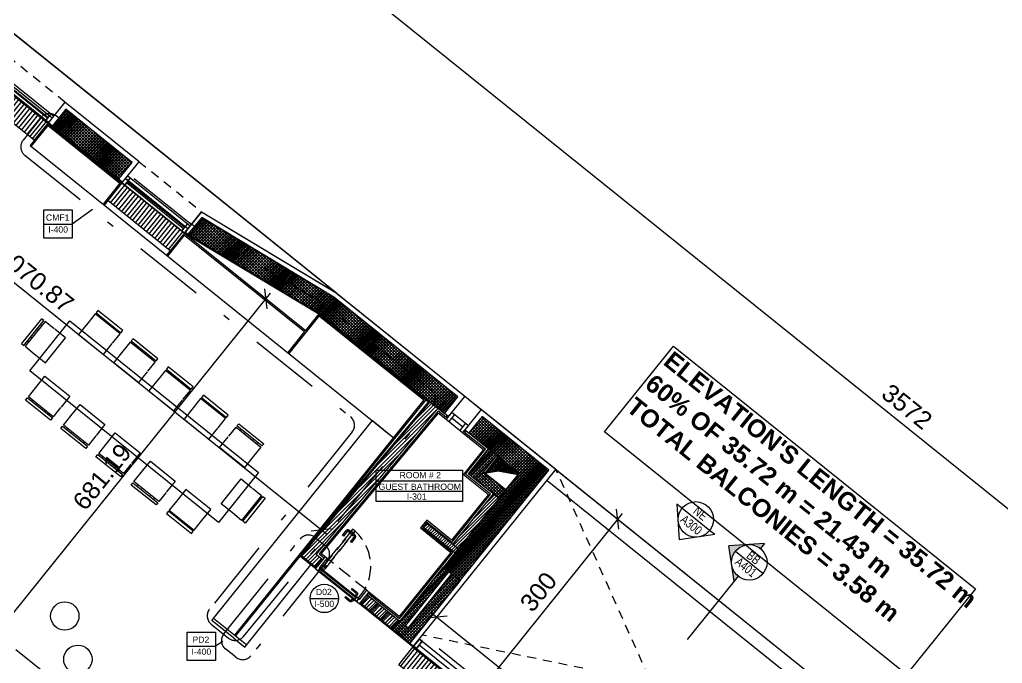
# Model space of a CAD drawing. Extents: x -1.7 to 46.3, y -159.8 to -77.2.
# Drawn here: x 18.64 to 32.49, y -91.91 to -82.82 of the extents above; entities that cross this region are included whole.
import ezdxf
from ezdxf.enums import TextEntityAlignment as Align

# ---------------------------------------------------------------- set-up
doc = ezdxf.new("R2010")
doc.units = 0
doc.header["$MEASUREMENT"] = 0
doc.header["$PDMODE"] = 35
doc.header["$PDSIZE"] = 0.3
for name, pattern in [('9-48-Xref plan$0$DASHED', [0.75, 0.5, -0.25]), ('9-48-Xref plan$0$HIDDEN', [0.3, 0.2, -0.1]), ('9-48-Xref plan$0$HIDDEN2', [0.1875, 0.125, -0.0625]), ('DASHDOT2', [0.5, 0.25, -0.125, 0, -0.125])]:
    doc.linetypes.add(name, pattern=pattern)
doc.layers.get('0').update_dxf_attribs({"linetype": 'CONTINUOUS'})
doc.layers.get('DEFPOINTS').update_dxf_attribs({"linetype": 'CONTINUOUS'})
for name, color, linetype in [('60%', 7, 'CONTINUOUS'), ('9-48-Xref plan$0$0-DASHED', 8, '9-48-Xref plan$0$DASHED'), ('9-48-Xref plan$0$A-HATCH-CONC', 8, 'CONTINUOUS'), ('9-48-Xref plan$0$A-PROJ1H', 8, '9-48-Xref plan$0$HIDDEN2'), ('9-48-Xref plan$0$A-PROJECTION', 8, 'CONTINUOUS'), ('9-48-Xref plan$0$a-shaft', 251, 'CONTINUOUS'), ('9-48-Xref plan$0$A-WALL', 6, 'CONTINUOUS'), ('9-48-Xref plan$0$AR10-METAL', 243, 'CONTINUOUS'), ('9-48-Xref plan$0$AR13-PLST', 31, 'CONTINUOUS'), ('9-48-Xref plan$0$AR19-DOORS', 34, 'CONTINUOUS'), ('9-48-Xref plan$0$AR21-WIN', 142, 'CONTINUOUS'), ('9-48-Xref plan$0$AR22-LOUV', 152, 'CONTINUOUS'), ('9-48-Xref plan$0$CON01-STRUCT', 6, 'CONTINUOUS'), ('9-48-Xref plan$0$CON02-NON-STRUCT', 5, 'CONTINUOUS'), ('9-48-Xref plan$0$HT01-STRUCT', 252, 'CONTINUOUS'), ('9-48-Xref plan$0$HT03-NON-STRUCT', 52, 'CONTINUOUS'), ('9-48-Xref plan$0$INT04-HINGE', 242, 'CONTINUOUS'), ('9-48-Xref plan$0$TIL01-TL', 52, 'CONTINUOUS'), ('9-48-Xref plan$0$TIL03-CLD', 53, 'CONTINUOUS'), ('A-ALU', 9, 'CONTINUOUS'), ('A-ANNO-ELTAG', 7, 'CONTINUOUS'), ('A-ANNO-SECT-TAG', 7, 'CONTINUOUS'), ('a-dim', 3, 'CONTINUOUS'), ('A-HATCH-CONC', 8, 'CONTINUOUS'), ('A-HATCH-WALL', 8, 'CONTINUOUS'), ('A-PLASTER', 8, 'CONTINUOUS'), ('A-PROJECTION', 9, 'CONTINUOUS'), ('a-revetement', 1, 'CONTINUOUS'), ('a-shaft', 251, 'CONTINUOUS'), ('A-WALL', 4, 'CONTINUOUS'), ('AR25-FURN', 142, 'CONTINUOUS'), ('Parcelle$0$N-PLOT', 5, 'CONTINUOUS'), ('S-2ND-3RD-4-5-6TH$0$A-SHAFT 2-3-4-5-6', 8, 'CONTINUOUS'), ('S-2ND-3RD-4-5-6TH$0$A-STR 2-3-4-5-6', 2, 'CONTINUOUS'), ('SMB01-GEN-SMB', 13, 'CONTINUOUS'), ('SMB05-DOOR-NO', 32, 'CONTINUOUS'), ('SMB09-ROOM-NO', 52, 'CONTINUOUS'), ('SMB16-FURN', 142, 'CONTINUOUS'), ('SMB22-DET-SMB', 52, 'CONTINUOUS')]:
    doc.layers.add(name, color=color, linetype=linetype)
doc.styles.add('A100-STEXT', font='ARIAL.TTF', dxfattribs={"height": 0.25})
doc.styles.add('BLOCK', font='ARIAL.TTF', dxfattribs={"width": 0.8, "height": 0.25})
doc.styles.add('raa', font='ARIAL.TTF')
doc.styles.add('STYLE1', font='ARIAL.TTF')
doc.dimstyles.new('A100-DIM', dxfattribs={"dimtxt": 0.25, "dimasz": 0.2, "dimexe": 0.1, "dimexo": 0.3, "dimgap": 0.1, "dimtad": 1, "dimlfac": 100, "dimrnd": 0.5, "dimdsep": 46, "dimtxsty": 'A100-STEXT', "dimblk1": 'OBLIQUE', "dimblk2": 'OBLIQUE', "dimsah": 1, "dimcen": -0.05, "dimdle": 0.1, "dimclrd": 15, "dimclre": 15, "dimclrt": 256, "dimadec": 0, "dimazin": 0, "dimtfac": 0.28, "dimtix": 1, "dimtmove": 2, "dimatfit": 3, "dimldrblk": 'OBLIQUE', "dimfxl": 0, "dimtolj": 1, "dimarcsym": 0})
doc.dimstyles.new('dim-law', dxfattribs={"dimtxt": 0.25, "dimasz": 0.2, "dimexe": 0.1, "dimexo": 0.3, "dimgap": 0.1, "dimtad": 1, "dimlfac": 100, "dimdsep": 46, "dimtxsty": 'A100-STEXT', "dimblk1": 'OBLIQUE', "dimblk2": 'OBLIQUE', "dimsah": 1, "dimcen": -0.05, "dimdle": 0.1, "dimclrd": 15, "dimclre": 15, "dimclrt": 256, "dimadec": 0, "dimazin": 0, "dimtfac": 0.28, "dimtix": 1, "dimtmove": 2, "dimatfit": 3, "dimldrblk": 'OBLIQUE', "dimfxl": 0, "dimtolj": 1, "dimarcsym": 0})
pattern_1 = [(45, (8e-11, -138.735676), (-0.022097087, 0.022097087), [])]
pattern_2 = [(45, (-4e-09, -138.73489), (-0.06629126, 0.06629126), []), (45, (0.04419, -138.73489), (-0.06629126, 0.06629126), [])]
pattern_3 = [(45, (8.927112, -200.333704), (-0.0212132034, 0.0212132034), []), (135, (8.927112, -200.333704), (-0.0212132034, -0.0212132034), [])]
pattern_4 = [(45, (8.92711, -200.333704), (-0.026516504, 0.026516504), [])]

# ---------------------------------------------------------------- blocks, each defined once
blk = doc.blocks.new('_OBLIQUE')
at = {"color": 0, "linetype": 'ByBlock'}
blk.add_line((-0.5, -0.5), (0.5, 0.5), dxfattribs=at)
blk = doc.blocks.new('*D190')
at = {"layer": '60%', "color": 15, "lineweight": -2}
for p, q in [((14.103, -80.98), (17.15, -77.191)), ((17.01, -77.206), (45.002, -99.718)), ((41.94, -103.366), (44.987, -99.577))]:
    blk.add_line(p, q, dxfattribs=at)
at = {"layer": 'DEFPOINTS', "color": 0}
for p in [(13.915, -81.214), (44.924, -99.655), (41.752, -103.6)]:
    blk.add_point(p, dxfattribs=at)
at = {"layer": '60%', "color": 15, "lineweight": -2, "xscale": 0.2, "yscale": 0.2, "zscale": 0.2}
for p, rotation in [((17.088, -77.268), 141.1937093848894), ((44.924, -99.655), 321.1937093848894)]:
    blk.add_blockref('_OBLIQUE', p, dxfattribs=dict(at, rotation=rotation))
at = {"layer": '60%', "insert": (31.149, -88.284), "char_height": 0.25, "attachment_point": 5, "rotation": 321.1937, "style": 'A100-STEXT'}
blk.add_mtext('\\A1;3572', dxfattribs=at)
blk = doc.blocks.new('*D201')
at = {"layer": 'a-dim', "color": 15, "lineweight": -2}
for p, q in [((26.435, -89.357), (27.15, -89.933)), ((27.135, -89.792), (25.13, -92.286)), ((24.555, -91.695), (25.27, -92.271))]:
    blk.add_line(p, q, dxfattribs=at)
at = {"layer": 'DEFPOINTS', "color": 0}
for p in [(26.201, -89.169), (24.321, -91.507), (25.192, -92.208)]:
    blk.add_point(p, dxfattribs=at)
at = {"layer": 'a-dim', "color": 15, "lineweight": -2, "xscale": 0.2, "yscale": 0.2, "zscale": 0.2}
for p, rotation in [((27.072, -89.87), 51.19370936973716), ((25.192, -92.208), 231.1937093697371)]:
    blk.add_blockref('_OBLIQUE', p, dxfattribs=dict(at, rotation=rotation))
at = {"layer": 'a-dim', "insert": (25.955, -90.896), "char_height": 0.25, "attachment_point": 5, "rotation": 51.1937, "style": 'A100-STEXT'}
blk.add_mtext('\\A1;300', dxfattribs=at)
blk = doc.blocks.new('*D205')
at = {"layer": 'a-dim', "color": 15, "lineweight": -2}
for p, q in [((24.447, -91.191), (29.169, -94.988)), ((24.509, -91.273), (24.587, -91.175)), ((29.075, -94.946), (29.154, -94.848))]:
    blk.add_line(p, q, dxfattribs=at)
at = {"layer": 'DEFPOINTS', "color": 0}
for p in [(24.321, -91.507), (29.091, -94.926), (28.887, -95.179)]:
    blk.add_point(p, dxfattribs=at)
at = {"layer": 'a-dim', "color": 15, "lineweight": -2, "xscale": 0.2, "yscale": 0.2, "zscale": 0.2}
for p, rotation in [((24.525, -91.253), 141.1937093685082), ((29.091, -94.926), 321.1937093685082)]:
    blk.add_blockref('_OBLIQUE', p, dxfattribs=dict(at, rotation=rotation))
at = {"layer": 'a-dim', "insert": (26.951, -92.912), "char_height": 0.25, "attachment_point": 5, "rotation": 321.1937, "style": 'A100-STEXT'}
blk.add_mtext('\\A1;586', dxfattribs=at)
blk = doc.blocks.new('A$C27EE2B71')
at = {"layer": 'A-ALU'}
for p, q in [((19.081, 54.58), (19, 54.479)), ((19.12, 54.548), (19.039, 54.447))]:
    blk.add_line(p, q, dxfattribs=at)
for points in [[(19.12, 54.548), (15.812, 57.209), (15.596, 56.94)], [(19.039, 54.447), (15.832, 57.026), (15.697, 56.858)], [(19.04, 54.529), (18.456, 54.999)]]:
    blk.add_lwpolyline(points, dxfattribs=at)
blk = doc.blocks.new('SCT_TAG_L')
h = blk.add_hatch(color=256)
h.paths.add_polyline_path([(-0.371, 0.343), (0, 0.685), (0, 0.593, 0.755389), (-0.131, 0.13), (-0.131, 0.121)])
h.paths.add_polyline_path([(-0.131, 0.121), (-0.131, 0.13, 0.139348), (0, 0.093), (0, 0)])
for p, q in [((0, 0.685), (-0.371, 0.343)), ((0, 0.685), (0, 0.593)), ((0, 0), (-0.371, 0.343)), ((0, 0.093), (0, 0)), ((0, 0), (0, -1.051))]:
    blk.add_line(p, q)
at = {"ltscale": 4}
blk.add_line((-0.25, 0.343), (0.25, 0.343), dxfattribs=at)
blk.add_circle((0, 0.343), 0.25)
at = {"color": 7, "style": 'BLOCK', "width": 0.8}
for tag, p in [('SCT.NO.', (0.006, 0.431)), ('DWG', (0.006, 0.26))]:
    blk.add_attdef(tag, text='', height=0.125, dxfattribs=at).set_placement(p, align=Align.MIDDLE)
blk = doc.blocks.new('ELTAG_D')
for p, q in [((0.005, 0), (-0.005, 0)), ((0.00685, 0), (0, -0.00742)), ((0.00685, 0), (0.005, 0)), ((-0.00685, 0), (0, -0.00742)), ((-0.005, 0), (-0.00685, 0))]:
    blk.add_line(p, q)
blk.add_circle((0, 0), 0.005)
at = {"color": 7, "style": 'BLOCK', "width": 0.8}
for tag, p in [('ELV.NO.', (0, 0.00213)), ('DWG', (0, -0.00199))]:
    blk.add_attdef(tag, text='', height=0.0025, rotation=0, dxfattribs=at).set_placement(p, align=Align.MIDDLE)
blk = doc.blocks.new('*D268')
at = {"layer": 'a-dim', "color": 15, "lineweight": -2}
for p, q in [((20.794, -85.7), (22.193, -86.825)), ((17.784, -92.149), (22.178, -86.685)), ((16.525, -91.009), (17.924, -92.134))]:
    blk.add_line(p, q, dxfattribs=at)
at = {"layer": 'DEFPOINTS', "color": 0}
for p in [(20.561, -85.512), (22.115, -86.763), (16.292, -90.821)]:
    blk.add_point(p, dxfattribs=at)
at = {"layer": 'a-dim', "color": 15, "lineweight": -2, "xscale": 0.2, "yscale": 0.2, "zscale": 0.2}
for p, rotation in [((22.115, -86.763), 51.19370933607357), ((17.846, -92.071), 231.1937093360736)]:
    blk.add_blockref('_OBLIQUE', p, dxfattribs=dict(at, rotation=rotation))
at = {"layer": 'a-dim', "insert": (19.803, -89.274), "char_height": 0.25, "attachment_point": 5, "rotation": 51.1937, "style": 'A100-STEXT'}
blk.add_mtext('\\A1;681.19', dxfattribs=at)
blk = doc.blocks.new('*D269')
at = {"layer": 'a-dim', "color": 15, "lineweight": -2}
for p, q in [((14.434, -83.447), (14.609, -83.23)), ((22.969, -90.082), (14.468, -83.246)), ((22.779, -90.158), (22.954, -89.942))]:
    blk.add_line(p, q, dxfattribs=at)
at = {"layer": 'DEFPOINTS', "color": 0}
for p in [(14.546, -83.308), (14.246, -83.681), (22.591, -90.392)]:
    blk.add_point(p, dxfattribs=at)
at = {"layer": 'a-dim', "color": 15, "lineweight": -2, "xscale": 0.2, "yscale": 0.2, "zscale": 0.2}
for p, rotation in [((14.546, -83.308), 141.1937093955187), ((22.891, -90.019), 321.1937093955187)]:
    blk.add_blockref('_OBLIQUE', p, dxfattribs=dict(at, rotation=rotation))
at = {"layer": 'a-dim', "insert": (18.861, -86.487), "char_height": 0.25, "attachment_point": 5, "rotation": 321.1937, "style": 'A100-STEXT'}
blk.add_mtext('\\A1;1070.87', dxfattribs=at)

msp = doc.modelspace()

# ---------------------------------------------------------------- hatches: boundary and pattern name
at = {"layer": '9-48-Xref plan$0$A-HATCH-CONC'}
h = msp.add_hatch(dxfattribs=at)
h.set_pattern_fill('ANSI31', color=256, scale=0.25, style=0)
h.set_pattern_definition([(45, (8.92711, -200.333704), (-0.022097087, 0.022097087), [])])
h.paths.add_polyline_path([(24.82313, -90.292), (24.74552, -90.22895), (25.32069, -89.51374), (25.39862, -89.57641)])
h = msp.add_hatch(dxfattribs=at)
h.set_pattern_fill('ANSI31', color=256, scale=0.25, style=0)
h.set_pattern_definition([(45, (8.925685, -200.332557), (-0.022097087, 0.022097087), [])])
h.paths.add_polyline_path([(24.77914, -90.34671), (24.82313, -90.292), (24.38367, -89.93497), (24.33948, -89.98926)])
at = {"layer": '9-48-Xref plan$0$a-shaft'}
h = msp.add_hatch(dxfattribs=at)
h.set_pattern_fill('_USER', color=256, scale=0.02, angle=135, style=0, pattern_type=0)
h.set_pattern_definition([(135, (8.927112, -200.333704), (-0.0141421356, -0.0141421356), [])])
h.paths.add_polyline_path([(25.1965, -89.22137), (25.38791, -89.18958), (25.66809, -89.24132), (25.37197, -89.00318)])
at = {"layer": '9-48-Xref plan$0$AR22-LOUV'}
h = msp.add_hatch(dxfattribs=at)
h.set_pattern_fill('ANSI31', color=256, scale=0.4, angle=6, style=0)
h.set_pattern_definition([(51, (8.92711, -200.333704), (-0.038857298, 0.03146602), [])])
h.paths.add_polyline_path([(15.64083, -81.94733), (15.84137, -81.69797), (19.04807, -84.27679), (18.84752, -84.52616)])
h = msp.add_hatch(dxfattribs=at)
h.set_pattern_fill('ANSI31', color=256, scale=0.4, angle=6, style=0)
h.set_pattern_definition([(51, (10.851906, -201.881627), (-0.038857298, 0.03146602), [])])
h.paths.add_polyline_path([(19.88234, -85.37761), (20.08289, -85.12825), (20.96354, -85.83647), (20.76093, -86.08417)])
h = msp.add_hatch(dxfattribs=at)
h.set_pattern_fill('ANSI31', color=256, scale=0.4, angle=6.017745, style=0)
h.set_pattern_definition([(51.017745, (14.97925, -208.421696), (-0.038867041, 0.031453984), [])])
h.paths.add_polyline_path([(23.9853, -91.92429), (24.18576, -91.67486), (25.05494, -92.37341), (24.85241, -92.62118)])
at = {"layer": '9-48-Xref plan$0$HT01-STRUCT'}
h = msp.add_hatch(dxfattribs=at)
h.set_pattern_fill('_USER', color=256, scale=0.03, angle=45, style=0, double=1, pattern_type=0)
h.set_pattern_definition(pattern_3)
h.paths.add_polyline_path([(19.29034, -84.08665), (19.10261, -84.32066), (20.03745, -85.07246), (20.22546, -84.83868)])
h = msp.add_hatch(dxfattribs=at)
h.set_pattern_fill('_USER', color=256, scale=0.03, angle=45, style=0, double=1, pattern_type=0)
h.set_pattern_definition(pattern_3)
h.paths.add_polyline_path([(21.01236, -85.8517), (22.89113, -86.98241), (24.62861, -88.3797), (24.81662, -88.14592), (23.06697, -86.73885), (21.22099, -85.62787)])
h = msp.add_hatch(dxfattribs=at)
h.set_pattern_fill('_USER', color=256, scale=0.03, angle=45, style=0, double=1, pattern_type=0)
h.set_pattern_definition(pattern_3)
h.paths.add_polyline_path([(24.84904, -90.7385), (26.10242, -89.17996), (25.1595, -88.42167), (24.97149, -88.65545), (25.68063, -89.22573), (24.61526, -90.55049)])
h = msp.add_hatch(dxfattribs=at)
h.set_pattern_fill('_USER', color=256, scale=0.03, angle=45, style=0, double=1, pattern_type=0)
h.set_pattern_definition(pattern_3)
h.paths.add_polyline_path([(24.97002, -89.23173), (25.39862, -89.57641), (25.49262, -89.45951), (25.18091, -89.20884), (25.36892, -88.97506), (25.25203, -88.88106)])
h = msp.add_hatch(dxfattribs=at)
h.set_pattern_fill('_USER', color=256, scale=0.03, angle=45, style=0, double=1, pattern_type=0)
h.set_pattern_definition(pattern_3)
h.paths.add_polyline_path([(23.9071, -91.43107), (24.14088, -91.61907), (24.84904, -90.7385), (24.73215, -90.6445), (24.11799, -91.40818), (24.07903, -91.37684), (24.69318, -90.61316), (24.61526, -90.55049), (24.0011, -91.31418)])
h = msp.add_hatch(dxfattribs=at)
h.set_pattern_fill('_USER', color=256, scale=0.03, angle=45, style=0, double=1, pattern_type=0)
h.set_pattern_definition(pattern_3)
h.paths.add_polyline_path([(24.73215, -90.6445), (24.11799, -91.40818), (24.07903, -91.37684), (24.69318, -90.61316), (24.61526, -90.55049), (23.9071, -91.43107), (24.14088, -91.61907), (24.84904, -90.7385)])
at = {"layer": '9-48-Xref plan$0$HT03-NON-STRUCT'}
h = msp.add_hatch(dxfattribs=at)
h.set_pattern_fill('ANSI31', color=252, scale=0.3, style=0, double=1)
h.set_pattern_definition(pattern_4)
h.paths.add_polyline_path([(24.53588, -88.30513), (24.42756, -88.21802), (22.61253, -90.38997), (22.80734, -90.54664), (22.90135, -90.42975), (22.82342, -90.36709)])
h = msp.add_hatch(dxfattribs=at)
h.set_pattern_fill('ANSI31', color=252, scale=0.3, style=0, double=1)
h.set_pattern_definition(pattern_4)
h.paths.add_polyline_path([(24.0011, -91.31418), (23.55306, -90.9538), (23.45472, -91.06809), (23.9071, -91.43107), (24.0011, -91.31418)])
at = {"layer": 'A-HATCH-CONC', "ltscale": 4}
h = msp.add_hatch(dxfattribs=at)
h.set_pattern_fill('ANSI31', color=256, scale=0.25, style=0)
h.set_pattern_definition(pattern_1)
h.paths.add_polyline_path([(19.29062, -84.08688), (19.10261, -84.32066), (20.03774, -85.07269), (20.22574, -84.83891)])
at = {"layer": 'A-HATCH-CONC'}
h = msp.add_hatch(dxfattribs=at)
h.set_pattern_fill('ANSI31', color=256, scale=0.25, style=0)
h.set_pattern_definition(pattern_1)
h.paths.add_polyline_path([(21.22099, -85.62787), (21.03165, -85.86331), (22.89113, -86.98241), (24.62861, -88.3797), (24.81662, -88.14592), (23.06697, -86.73885)])
h = msp.add_hatch(dxfattribs=at)
h.set_pattern_fill('ANSI31', color=256, scale=0.25, style=0)
h.set_pattern_definition(pattern_1)
h.paths.add_polyline_path([(25.1595, -88.42167), (24.97149, -88.65545), (25.68063, -89.22573), (25.49262, -89.45951), (24.61526, -90.55049), (24.84904, -90.7385), (26.10242, -89.17996)])
at = {"layer": 'A-HATCH-WALL'}
h = msp.add_hatch(dxfattribs=at)
h.set_pattern_fill('ANSI32', color=256, scale=0.25, style=0)
h.set_pattern_definition(pattern_2)
h.paths.add_polyline_path([(25.18091, -89.20805), (25.36892, -88.97427), (25.25203, -88.88027), (24.97002, -89.23094), (25.39862, -89.57562), (25.49262, -89.45873)])
h = msp.add_hatch(dxfattribs=at)
h.set_pattern_fill('ANSI32', color=256, scale=0.25, style=0)
h.set_pattern_definition(pattern_2)
h.paths.add_polyline_path([(24.61526, -90.54971), (24.69318, -90.61238), (24.07903, -91.37606), (24.11799, -91.40739), (24.73215, -90.64371), (24.84904, -90.73771), (24.14088, -91.61829), (23.43954, -91.05427), (23.53354, -90.93738), (24.0011, -91.31339)])
at = {"layer": 'a-shaft'}
h = msp.add_hatch(dxfattribs=at)
h.set_pattern_fill('_USER,_O', color=256, scale=0.02, angle=315, pattern_type=0)
h.set_pattern_definition([(147.3874187384, (49386.14749, -335721.50881), (0.0107791152291, 0.0168466814203), [])])
h.paths.add_polyline_path([(25.1965, -89.22137), (25.38791, -89.18958), (25.66809, -89.24132), (25.37197, -89.00318)])

# ---------------------------------------------------------------- linework, layer by layer
at = {"layer": '60%'}
msp.add_lwpolyline([(27.85675, -87.43078), (32.11389, -90.85438), (31.1407, -92.0645), (26.88356, -88.64091)], close=True, dxfattribs=at)
at = {"layer": '9-48-Xref plan$0$0-DASHED', "ltscale": 10}
for p, q in [((22.89223, -90.55837), (22.91561, -90.57717)), ((22.89322, -90.5566), (22.91687, -90.57561)), ((22.91561, -90.57717), (22.91687, -90.57561))]:
    msp.add_line(p, q, dxfattribs=at)
for points in [[(22.92637, -90.58294), (22.93548, -90.57162), (22.94327, -90.57788), (22.9561, -90.56193), (22.91714, -90.5306), (22.8952, -90.55787)], [(22.94831, -90.55567), (22.96711, -90.53229), (22.94373, -90.51349), (22.92493, -90.53686)]]:
    msp.add_lwpolyline(points, close=True, dxfattribs=at)
at = {"layer": '9-48-Xref plan$0$A-HATCH-CONC', "linetype": '9-48-Xref plan$0$HIDDEN'}
msp.add_line((23.53377, -90.87407), (22.97543, -90.42541), dxfattribs=at)
at = {"layer": '9-48-Xref plan$0$A-HATCH-CONC'}
msp.add_lwpolyline([(25.66809, -89.24132), (25.37197, -89.00318), (25.1965, -89.22137), (25.38791, -89.18958), (25.66809, -89.24132)], dxfattribs=at)
at = {"layer": '9-48-Xref plan$0$A-HATCH-CONC', "linetype": '9-48-Xref plan$0$HIDDEN'}
for points in [[(22.92493, -90.53686), (23.32094, -90.04446), (23.31315, -90.03819), (22.91714, -90.5306)], [(23.28512, -90.06506), (23.31019, -90.03389), (23.31409, -90.03702), (23.28902, -90.06819)], [(23.35211, -90.06953), (23.36494, -90.05358), (23.35715, -90.04731), (23.36625, -90.03599), (23.33508, -90.01092), (23.31315, -90.03819)], [(22.9561, -90.56193), (23.35211, -90.06953), (23.34432, -90.06326), (22.94831, -90.55567)], [(23.32552, -90.08664), (23.34432, -90.06326), (23.32094, -90.04446), (23.30214, -90.06784)], [(23.33188, -90.10266), (23.35695, -90.07149), (23.35305, -90.06836), (23.32798, -90.09953)]]:
    msp.add_lwpolyline(points, close=True, dxfattribs=at)
for points in [[(23.28615, -90.02867), (23.3033, -90.04246), (23.29139, -90.05727), (23.27347, -90.04285, 0.41421356), (23.25941, -90.04438), (23.20551, -90.11139), (23.1907, -90.09949), (23.24397, -90.03325, -0.41421356)], [(23.37177, -90.13603), (23.3185, -90.20227), (23.3037, -90.19036), (23.35759, -90.12334, 0.41421356), (23.35607, -90.10928), (23.33814, -90.09487), (23.35005, -90.08006), (23.3672, -90.09385, -0.41421356)]]:
    msp.add_lwpolyline(points, format="xyb", close=True, dxfattribs=at)
msp.add_arc((22.92618, -90.53418), 0.6641, 316.890239, 50.268377, dxfattribs=at)
at = {"layer": '9-48-Xref plan$0$A-PROJ1H'}
for p, q in [((19.27994, -83.98846), (15.77323, -81.16836)), ((20.32416, -84.82823), (21.20473, -85.53639)), ((28.88728, -95.17949), (26.20083, -89.16928)), ((30.76735, -92.84168), (24.32076, -91.50709))]:
    msp.add_line(p, q, dxfattribs=at)
at = {"layer": '9-48-Xref plan$0$A-PROJECTION'}
for p, q in [((23.10713, -86.68132), (15.96124, -80.93458)), ((24.91504, -88.13524), (25.14882, -88.32325)), ((26.20083, -89.16928), (30.76735, -92.84168)), ((26.07549, -89.32513), (30.64201, -92.99753))]:
    msp.add_line(p, q, dxfattribs=at)
at = {"layer": '9-48-Xref plan$0$A-WALL'}
for p in [(25.36892, -88.97506), (25.49262, -89.45951)]:
    msp.add_line(p, (25.68063, -89.22573), dxfattribs=at)
for points in [[(25.25203, -88.88106), (24.97002, -89.23173), (25.39862, -89.57641)], [(25.49262, -89.45951), (25.18091, -89.20884), (25.36892, -88.97506)]]:
    msp.add_lwpolyline(points, dxfattribs=at)
at = {"layer": '9-48-Xref plan$0$AR10-METAL', "ltscale": 70}
for points in [[(23.40046, -90.9449), (23.38668, -90.96205), (23.37187, -90.95014), (23.38628, -90.93222, 0.41421356), (23.38476, -90.91816), (23.31774, -90.86426), (23.32965, -90.84945), (23.39589, -90.90272, -0.41421356)], [(23.29311, -91.03052), (23.22688, -90.97723), (23.23878, -90.96245), (23.30579, -91.01634, 0.41421356), (23.31985, -91.01482), (23.33427, -90.99689), (23.34907, -91.0088), (23.33529, -91.02595, -0.41421356)]]:
    msp.add_lwpolyline(points, format="xyb", close=True, dxfattribs=at)
for points in [[(23.32648, -90.99063), (23.35765, -91.0157), (23.36078, -91.0118), (23.32961, -90.98673)], [(23.36408, -90.94387), (23.39525, -90.96894), (23.39211, -90.97284), (23.36094, -90.94777)]]:
    msp.add_lwpolyline(points, close=True, dxfattribs=at)
at = {"layer": '9-48-Xref plan$0$AR13-PLST', "ltscale": 0.25}
for points in [[(19.04807, -84.27679), (19.03866, -84.28848), (19.08152, -84.32295), (19.08152, -84.32295), (20.08289, -85.12825), (20.08289, -85.12825)], [(24.66758, -88.41104), (24.64878, -88.43442), (24.54046, -88.34731), (22.8656, -90.36251), (22.93184, -90.41578), (22.80963, -90.56774), (22.73171, -90.50507), (22.73171, -90.50507), (22.59144, -90.39226), (24.40647, -88.22031), (22.88252, -86.99474), (20.98012, -85.8498), (20.96346, -85.83641), (20.97286, -85.82472)], [(24.73147, -90.19854), (25.27851, -89.51831), (24.92784, -89.2363), (25.20985, -88.88563), (24.91373, -88.64749), (24.93253, -88.62411)], [(24.73147, -90.19854), (24.38088, -89.91662), (24.31797, -89.99484), (24.74649, -90.33943)], [(24.04218, -93.63269), (25.05491, -92.37339), (23.42973, -91.06725), (23.55237, -90.91475), (23.99652, -91.272), (24.74649, -90.33943)]]:
    msp.add_lwpolyline(points, dxfattribs=at)
at = {"layer": '9-48-Xref plan$0$AR19-DOORS', "linetype": 'Continuous'}
for points in [[(22.85566, -90.59028), (22.8795, -90.56064), (22.87171, -90.55437), (22.97543, -90.42541), (22.97543, -90.42541), (22.97544, -90.4254), (22.94816, -90.40346), (22.9449, -90.40751), (22.94101, -90.40438), (22.81247, -90.56421), (22.81636, -90.56735), (22.8131, -90.5714), (22.83611, -90.5899), (22.84001, -90.59304), (22.85949, -90.60871), (22.86448, -90.6025), (22.84848, -90.58964), (22.85099, -90.58652), (22.85566, -90.59028)], [(23.39826, -91.02659), (23.4221, -90.99695), (23.42989, -91.00322), (23.53377, -90.87407), (23.53377, -90.87407), (23.53377, -90.87405), (23.56105, -90.89599), (23.55779, -90.90004), (23.56169, -90.90317), (23.43299, -91.06319), (23.4291, -91.06006), (23.42584, -91.06411), (23.40282, -91.04561), (23.39893, -91.04247), (23.37945, -91.0268), (23.38443, -91.0206), (23.40043, -91.03347), (23.40294, -91.03035), (23.39826, -91.02659)]]:
    msp.add_lwpolyline(points, dxfattribs=at)
for points in [[(22.85599, -90.59307), (22.86731, -90.60217), (22.86105, -90.60996), (22.87934, -90.62467), (22.91067, -90.58571), (22.88106, -90.5619)], [(22.9044, -90.5935), (23.38468, -90.97969), (23.39095, -90.9719), (22.91067, -90.58571)], [(22.87934, -90.62467), (23.35961, -91.01086), (23.36588, -91.00307), (22.8856, -90.61688)], [(23.35961, -91.01086), (23.3779, -91.02557), (23.38417, -91.01778), (23.39549, -91.02688), (23.42056, -90.99571), (23.39095, -90.9719)]]:
    msp.add_lwpolyline(points, close=True, dxfattribs=at)
at = {"layer": '9-48-Xref plan$0$AR21-WIN'}
for p, q in [((19.0982, -84.21445), (15.82917, -81.58549)), ((19.04807, -84.27679), (15.77903, -81.64783)), ((19.03417, -84.21429), (17.48927, -82.97188)), ((19.0091, -84.24546), (19.05924, -84.18312)), ((20.96346, -85.83641), (20.08289, -85.12825)), ((21.01359, -85.77406), (20.13302, -85.06591)), ((20.95211, -85.77594), (20.14692, -85.12841)), ((20.92704, -85.80712), (20.97717, -85.74477)), ((24.7333, -88.36123), (24.65183, -88.46254)), ((24.7333, -88.36123), (24.96708, -88.54924)), ((24.65183, -88.46254), (24.88561, -88.65054)), ((24.77226, -88.39256), (24.69079, -88.49387)), ((24.73153, -88.44322), (24.88738, -88.56856)), ((24.92812, -88.5179), (24.84665, -88.61921)), ((24.96708, -88.54924), (24.88561, -88.65054)), ((24.23439, -91.69428), (28.76194, -95.33534)), ((24.27512, -91.64362), (25.07777, -92.28911)), ((24.31586, -91.59297), (28.80445, -95.2027))]:
    msp.add_line(p, q, dxfattribs=at)
for points in [[(20.12185, -85.15958), (20.08289, -85.12825), (20.13302, -85.06591), (20.17198, -85.09724)], [(24.23439, -91.69428), (24.19543, -91.66294), (24.2769, -91.56164), (24.31586, -91.59297)]]:
    msp.add_lwpolyline(points, close=True, dxfattribs=at)
at = {"layer": '9-48-Xref plan$0$AR22-LOUV'}
for points in [[(15.64083, -81.94733), (15.84137, -81.69797), (19.04807, -84.27679), (18.84752, -84.52616)], [(19.88234, -85.37761), (20.08289, -85.12825), (20.96354, -85.83647), (20.76093, -86.08417)], [(23.9853, -91.92429), (24.18576, -91.67486), (25.05494, -92.37341), (24.85241, -92.62118)]]:
    msp.add_lwpolyline(points, close=True, dxfattribs=at)
at = {"layer": '9-48-Xref plan$0$CON01-STRUCT'}
msp.add_lwpolyline([(19.29034, -84.08665), (19.10261, -84.32066), (20.03745, -85.07246), (20.22546, -84.83868)], close=True, dxfattribs=at)
for points in [[(23.07104, -86.7413), (21.20828, -85.61725), (21.01236, -85.8517), (22.89113, -86.98241), (24.62861, -88.3797), (24.81662, -88.14592), (23.06327, -86.73587)], [(24.84904, -90.7385), (26.10242, -89.17996), (25.1595, -88.42167), (24.97149, -88.65545), (25.68063, -89.22573), (24.61526, -90.55049), (24.84904, -90.7385)], [(24.0011, -91.31418), (24.0011, -91.31418), (24.61526, -90.55049), (24.84904, -90.7385), (24.14088, -91.61907), (23.9071, -91.43107), (24.0011, -91.31418)], [(24.73215, -90.6445), (24.11799, -91.40818), (24.07903, -91.37684), (24.69318, -90.61316), (24.73215, -90.6445)]]:
    msp.add_lwpolyline(points, dxfattribs=at)
at = {"layer": '9-48-Xref plan$0$CON02-NON-STRUCT'}
msp.add_lwpolyline([(24.53588, -88.30513), (22.82342, -90.36709), (22.90135, -90.42975), (22.80734, -90.54664), (22.61253, -90.38997), (24.42756, -88.21802), (24.53588, -88.30513)], dxfattribs=at)
for points in [[(24.82313, -90.292), (24.74552, -90.22895), (25.32069, -89.51374), (25.39862, -89.57641)], [(24.77914, -90.34671), (24.82313, -90.292), (24.38367, -89.93497), (24.33948, -89.98926)], [(24.0011, -91.31418), (23.55306, -90.9538), (23.45472, -91.06809), (23.9071, -91.43107), (24.0011, -91.31418)]]:
    msp.add_lwpolyline(points, close=True, dxfattribs=at)
at = {"layer": '9-48-Xref plan$0$HT03-NON-STRUCT'}
msp.add_lwpolyline([(22.93184, -90.41578), (22.94438, -90.40019), (22.89372, -90.35946), (24.54351, -88.37543), (24.65183, -88.46254), (24.68316, -88.42357)], dxfattribs=at)
at = {"layer": '9-48-Xref plan$0$INT04-HINGE', "ltscale": 0.8}
for p, q in [((22.88, -90.55803), (22.86098, -90.58168)), ((22.86098, -90.58168), (22.86254, -90.58293)), ((22.88134, -90.55955), (22.86254, -90.58293)), ((22.88173, -90.55986), (22.86293, -90.58324)), ((22.86293, -90.58324), (22.86449, -90.5845)), ((22.8835, -90.56085), (22.86449, -90.5845))]:
    msp.add_line(p, q, dxfattribs=at)
for radius in [0.0075, 0.0075, 0.0075, 0.0075, 0.0075, 0.0075, 0.0075, 0.0075, 0.0075, 0.0075, 0.0075, 0.0075, 0.0075, 0.0075, 0.0075, 0.0075, 0.0075, 0.0075, 0.0075, 0.0075, 0.0075, 0.0075, 0.0075, 0.0075, 0.0075, 0.0075, 0.0075, 0.0075, 0.0075, 0.0075, 0.0075, 0.0075, 0.0055, 0.0055, 0.0055, 0.0055, 0.0055, 0.0055, 0.0055, 0.0055, 0.0055, 0.0055, 0.0055, 0.0055, 0.0055, 0.0055, 0.0055, 0.0055, 0.0055, 0.0055, 0.0055, 0.0055, 0.0055, 0.0055, 0.0055, 0.0055, 0.0055, 0.0055, 0.0055, 0.0055, 0.0055, 0.0055, 0.0055, 0.0055]:
    msp.add_circle((22.88623, -90.55387), radius, dxfattribs=at)
at = {"layer": '9-48-Xref plan$0$TIL01-TL'}
msp.add_lwpolyline([(24.91694, -88.61158), (24.88561, -88.65054), (25.18173, -88.88868), (24.89972, -89.23936), (25.25039, -89.52137), (24.73015, -90.16841), (24.3794, -89.88636), (24.29166, -89.99546), (24.72027, -90.34012), (23.99347, -91.24388), (23.5649, -90.89916), (23.55237, -90.91475)], dxfattribs=at)
at = {"layer": '9-48-Xref plan$0$TIL03-CLD'}
for points in [[(20.03774, -85.07269), (20.09229, -85.11656), (20.32416, -84.82823), (19.27994, -83.98846), (19.04807, -84.27679), (19.10261, -84.32066)], [(21.01236, -85.8517), (20.98873, -85.83748), (20.97286, -85.82472), (21.20514, -85.53588), (23.10343, -86.67835), (24.91504, -88.13524), (24.68316, -88.42357), (24.62861, -88.3797)], [(24.14088, -91.61907), (24.19543, -91.66294), (26.20083, -89.16928), (25.14882, -88.32325), (24.91694, -88.61158), (24.97149, -88.65545)]]:
    msp.add_lwpolyline(points, dxfattribs=at)
at = {"layer": 'A-ALU'}
for p, q in [((20.08289, -85.12825), (20.16435, -85.02694)), ((20.12185, -85.15958), (20.20332, -85.05828)), ((24.7333, -88.36123), (24.65183, -88.46254)), ((24.7333, -88.36123), (24.96708, -88.54924)), ((24.65183, -88.46254), (24.88561, -88.65054)), ((24.77226, -88.39256), (24.69079, -88.49387)), ((24.73153, -88.44322), (24.88738, -88.56856)), ((24.92812, -88.5179), (24.84665, -88.61921)), ((24.96708, -88.54924), (24.88561, -88.65054)), ((24.19543, -91.66294), (28.76194, -95.33534)), ((24.27512, -91.64362), (25.07777, -92.28911)), ((24.31586, -91.59297), (28.80445, -95.2027))]:
    msp.add_line(p, q, dxfattribs=at)
for points in [[(20.16435, -85.02694), (21.04493, -85.7351)], [(20.08289, -85.12825), (20.96346, -85.83641)], [(20.16258, -85.10893), (20.96523, -85.75442)], [(21.00597, -85.70377), (20.9245, -85.80507)], [(21.04493, -85.7351), (20.96346, -85.83641)]]:
    msp.add_lwpolyline(points, dxfattribs=at)
for points in [[(24.23439, -91.69428), (24.19543, -91.66294), (24.2769, -91.56164), (24.31586, -91.59297)], [(24.19543, -91.66294), (24.23439, -91.69428), (24.31586, -91.59297), (24.2769, -91.56164)]]:
    msp.add_lwpolyline(points, close=True, dxfattribs=at)
at = {"layer": 'A-PLASTER'}
for points in [[(19.04807, -84.27679), (19.03866, -84.28848), (19.08152, -84.32295), (19.08152, -84.32295), (20.08289, -85.12825), (20.08289, -85.12825)], [(23.99894, -93.68646), (25.05491, -92.37339), (23.43014, -91.06674)]]:
    msp.add_lwpolyline(points, dxfattribs=at)
at = {"layer": 'A-PROJECTION'}
for p, q in [((23.10713, -86.68132), (15.96124, -80.93458)), ((24.91504, -88.13524), (25.14882, -88.32325)), ((26.20083, -89.16928), (30.76735, -92.84168)), ((26.07549, -89.32513), (30.64201, -92.99753))]:
    msp.add_line(p, q, dxfattribs=at)
at = {"layer": 'a-revetement'}
for p, q in [((21.20514, -85.53588), (20.97286, -85.82472)), ((21.20514, -85.53588), (23.09936, -86.6759)), ((20.97286, -85.82472), (20.98873, -85.83748)), ((20.98873, -85.83748), (21.03165, -85.86331)), ((23.10713, -86.68132), (24.91504, -88.13524)), ((24.91504, -88.13524), (24.68316, -88.42357)), ((25.14882, -88.32325), (24.91694, -88.61158)), ((26.20083, -89.16928), (25.14882, -88.32325)), ((24.68316, -88.42357), (24.62861, -88.3797)), ((24.91694, -88.61158), (24.97149, -88.65545)), ((24.19543, -91.66294), (26.20083, -89.16928)), ((24.14088, -91.61907), (24.19543, -91.66294))]:
    msp.add_line(p, q, dxfattribs=at)
msp.add_lwpolyline([(20.03774, -85.07269), (20.09229, -85.11656), (20.32416, -84.82823), (19.27994, -83.98846), (19.04807, -84.27679), (19.10261, -84.32066)], dxfattribs=at)
at = {"layer": 'a-shaft'}
msp.add_lwpolyline([(25.66809, -89.24132), (25.37197, -89.00318), (25.1965, -89.22137), (25.38791, -89.18958), (25.66809, -89.24132)], dxfattribs=at)
at = {"layer": 'A-WALL'}
for p, q in [((24.97002, -89.23173), (25.25203, -88.88106)), ((25.18091, -89.20884), (25.36892, -88.97506)), ((25.36892, -88.97506), (25.68063, -89.22573)), ((24.97002, -89.23173), (25.39862, -89.57641)), ((25.18091, -89.20884), (25.49262, -89.45951)), ((24.0011, -91.31418), (24.61526, -90.55049)), ((24.07903, -91.37684), (24.69318, -90.61316)), ((24.11799, -91.40818), (24.73215, -90.6445)), ((24.14088, -91.61907), (24.84904, -90.7385)), ((23.43954, -91.05505), (23.53354, -90.93816)), ((24.0011, -91.31418), (23.53354, -90.93816)), ((24.14088, -91.61907), (23.43954, -91.05505)), ((24.11799, -91.40818), (24.07903, -91.37684))]:
    msp.add_line(p, q, dxfattribs=at)
at = {"layer": 'AR25-FURN', "linetype": 'Continuous'}
for p, q in [((19.03866, -84.28848), (18.78799, -84.60019)), ((18.80348, -84.61284), (19.04162, -84.31672)), ((19.03866, -84.28848), (20.07411, -85.12119)), ((19.04162, -84.31672), (20.05467, -85.13141)), ((18.78799, -84.60019), (23.92629, -88.73242)), ((20.05467, -85.13141), (19.81653, -85.42754)), ((20.08279, -85.12836), (19.83211, -85.44007)), ((20.96344, -85.83658), (20.71277, -86.14829)), ((20.72835, -86.16083), (20.96649, -85.8647)), ((20.96344, -85.83658), (22.68574, -87.22146)), ((20.96649, -85.8647), (22.65762, -87.22452)), ((19.7058, -86.97525), (19.60138, -87.10509)), ((20.05647, -87.25726), (19.7058, -86.97525)), ((19.74423, -86.92746), (19.71861, -86.95932)), ((19.71861, -86.95932), (20.06928, -87.24133)), ((20.09491, -87.20947), (19.74423, -86.92746)), ((20.09491, -87.20947), (19.74423, -86.92746)), ((22.87374, -86.98768), (22.43506, -87.53317)), ((22.85816, -86.97515), (22.67015, -87.20893)), ((22.87374, -86.98768), (24.36497, -88.18693)), ((18.95144, -87.04366), (18.66943, -87.39434)), ((18.95144, -87.04366), (18.66943, -87.39434)), ((18.70129, -87.41996), (18.9833, -87.06929)), ((18.99923, -87.0821), (18.71722, -87.43277)), ((18.78593, -87.77676), (19.34995, -87.07541)), ((18.95223, -87.14054), (18.9363, -87.12773)), ((18.9833, -87.06929), (18.95144, -87.04366)), ((19.12907, -87.18651), (18.99923, -87.0821)), ((19.34995, -87.07541), (22.01009, -89.2147)), ((19.60138, -87.10509), (19.47291, -87.26484)), ((19.76425, -87.02225), (19.77706, -87.00632)), ((19.82269, -87.06926), (19.8355, -87.05333)), ((22.86121, -87.00327), (24.33685, -88.18998)), ((18.90522, -87.19899), (18.88929, -87.18618)), ((19.28882, -87.31498), (19.13613, -87.19219)), ((19.47291, -87.26484), (19.82358, -87.54685)), ((19.93958, -87.16326), (19.95239, -87.14733)), ((19.95206, -87.3871), (20.05647, -87.25726)), ((19.99803, -87.21026), (20.01084, -87.19433)), ((20.06928, -87.24133), (20.09491, -87.20947)), ((22.65762, -87.22452), (22.41948, -87.52064)), ((18.66943, -87.39434), (18.70129, -87.41996)), ((18.76422, -87.37432), (18.74829, -87.36151)), ((18.81122, -87.31588), (18.79529, -87.30307)), ((19.00681, -87.66566), (19.28882, -87.31498)), ((19.82358, -87.54685), (19.94638, -87.39416)), ((20.20142, -87.37383), (20.097, -87.50367)), ((20.55209, -87.65584), (20.20142, -87.37383)), ((20.23985, -87.32604), (20.21423, -87.3579)), ((20.21423, -87.3579), (20.5649, -87.63991)), ((20.59052, -87.60805), (20.23985, -87.32604)), ((20.59052, -87.60805), (20.23985, -87.32604)), ((20.25986, -87.42083), (20.27267, -87.4049)), ((18.71722, -87.43277), (18.84706, -87.53719)), ((18.84706, -87.53719), (19.00681, -87.66566)), ((20.097, -87.50367), (19.96853, -87.66342)), ((20.31831, -87.46783), (20.33112, -87.4519)), ((20.4352, -87.56183), (20.44801, -87.5459)), ((19.96853, -87.66342), (20.3192, -87.94543)), ((20.44767, -87.78568), (20.55209, -87.65584)), ((20.49364, -87.60884), (20.50645, -87.59291)), ((20.5649, -87.63991), (20.59052, -87.60805)), ((21.44607, -89.91605), (18.78593, -87.77676)), ((20.3192, -87.94543), (20.44199, -87.79274)), ((20.69703, -87.7724), (20.59261, -87.90224)), ((21.0477, -88.05441), (20.69703, -87.7724)), ((20.73546, -87.72461), (20.70984, -87.75647)), ((20.70984, -87.75647), (21.06051, -88.03848)), ((21.08614, -88.00662), (20.73546, -87.72461)), ((21.08614, -88.00662), (20.73546, -87.72461)), ((20.75548, -87.8194), (20.76829, -87.80347)), ((18.86885, -88.01597), (18.99732, -87.85622)), ((18.99732, -87.85622), (19.34799, -88.13823)), ((20.59261, -87.90224), (20.46414, -88.06199)), ((20.81392, -87.86641), (20.82673, -87.85048)), ((20.93081, -87.96041), (20.94362, -87.94448)), ((18.76444, -88.14581), (18.86885, -88.01597)), ((20.46414, -88.06199), (20.81482, -88.344)), ((20.94329, -88.18425), (21.0477, -88.05441)), ((20.98926, -88.00741), (21.00207, -87.99148)), ((21.06051, -88.03848), (21.08614, -88.00662)), ((18.726, -88.1936), (18.75162, -88.16174)), ((19.07667, -88.47561), (18.726, -88.1936)), ((19.07667, -88.47561), (18.726, -88.1936)), ((18.75162, -88.16174), (19.1023, -88.44375)), ((19.11511, -88.42782), (18.76444, -88.14581)), ((18.82288, -88.19281), (18.81007, -88.20875)), ((19.34799, -88.13823), (19.2252, -88.29092)), ((20.81482, -88.344), (20.93761, -88.19131)), ((21.19265, -88.17098), (21.08823, -88.30082)), ((21.54332, -88.45299), (21.19265, -88.17098)), ((21.23108, -88.12319), (21.20546, -88.15505)), ((21.20546, -88.15505), (21.55613, -88.43706)), ((21.58175, -88.4052), (21.23108, -88.12319)), ((21.58175, -88.4052), (21.23108, -88.12319)), ((21.25109, -88.21798), (21.2639, -88.20205)), ((24.33685, -88.18998), (23.9107, -88.71988)), ((24.36497, -88.18693), (23.92629, -88.73242)), ((18.88133, -88.23982), (18.86851, -88.25575)), ((18.99822, -88.33382), (18.9854, -88.34975)), ((19.21952, -88.29798), (19.11511, -88.42782)), ((19.36447, -88.41455), (19.49294, -88.2548)), ((19.49294, -88.2548), (19.84361, -88.53681)), ((21.08823, -88.30082), (20.95976, -88.46057)), ((21.30954, -88.26498), (21.32235, -88.24905)), ((21.42643, -88.35898), (21.43924, -88.34305)), ((19.05666, -88.38082), (19.04385, -88.39675)), ((19.1023, -88.44375), (19.07667, -88.47561)), ((19.26005, -88.54439), (19.36447, -88.41455)), ((20.95976, -88.46057), (21.31043, -88.74258)), ((21.3491, -91.2988), (23.61458, -88.48174)), ((21.4389, -88.58283), (21.54332, -88.45299)), ((21.48487, -88.40599), (21.49768, -88.39005)), ((21.55613, -88.43706), (21.58175, -88.4052)), ((23.61458, -88.48174), (23.92629, -88.73242)), ((19.22162, -88.59218), (19.24724, -88.56032)), ((19.57229, -88.87419), (19.22162, -88.59218)), ((19.57229, -88.87419), (19.22162, -88.59218)), ((19.24724, -88.56032), (19.59791, -88.84233)), ((19.61072, -88.8264), (19.26005, -88.54439)), ((19.3185, -88.59139), (19.30568, -88.60732)), ((19.37694, -88.63839), (19.36413, -88.65432)), ((19.84361, -88.53681), (19.72082, -88.6895)), ((19.86008, -88.81312), (19.98855, -88.65337)), ((19.98855, -88.65337), (20.33922, -88.93538)), ((21.31043, -88.74258), (21.43322, -88.58989)), ((21.58793, -88.70267), (21.69235, -88.57284)), ((21.69235, -88.57284), (22.04302, -88.85485)), ((21.70516, -88.55691), (21.73078, -88.52505)), ((22.05583, -88.83892), (21.70516, -88.55691)), ((21.73078, -88.52505), (22.08145, -88.80706)), ((21.73078, -88.52505), (22.08145, -88.80706)), ((21.75079, -88.61984), (21.7636, -88.60391)), ((21.80924, -88.66684), (21.82205, -88.65091)), ((19.49383, -88.73239), (19.48102, -88.74832)), ((19.55228, -88.7794), (19.53947, -88.79533)), ((19.71514, -88.69656), (19.61072, -88.8264)), ((21.45946, -88.86243), (21.58225, -88.70974)), ((23.92629, -88.73242), (21.68587, -91.51831)), ((21.92613, -88.76084), (21.93894, -88.74491)), ((21.98457, -88.80785), (21.99738, -88.79191)), ((19.59791, -88.84233), (19.57229, -88.87419)), ((19.75567, -88.94296), (19.86008, -88.81312)), ((21.81013, -89.14444), (21.45946, -88.86243)), ((22.04302, -88.85485), (21.9386, -88.98469)), ((22.08145, -88.80706), (22.05583, -88.83892)), ((19.71723, -88.99075), (19.74285, -88.95889)), ((20.0679, -89.27276), (19.71723, -88.99075)), ((20.0679, -89.27276), (19.71723, -88.99075)), ((19.74285, -88.95889), (20.09353, -89.2409)), ((20.10634, -89.22497), (19.75567, -88.94296)), ((19.81411, -88.98996), (19.8013, -89.00589)), ((19.87256, -89.03697), (19.85974, -89.0529)), ((20.33922, -88.93538), (20.21643, -89.08807)), ((20.3557, -89.2117), (20.48417, -89.05195)), ((20.48417, -89.05195), (20.83484, -89.33396)), ((21.9386, -88.98469), (21.81013, -89.14444)), ((19.98945, -89.13097), (19.97664, -89.1469)), ((20.04789, -89.17797), (20.03508, -89.1939)), ((20.21075, -89.09513), (20.10634, -89.22497)), ((20.09353, -89.2409), (20.0679, -89.27276)), ((20.25128, -89.34154), (20.3557, -89.2117)), ((20.60195, -89.62355), (20.25128, -89.34154)), ((20.83484, -89.33396), (20.71205, -89.48665)), ((22.01009, -89.2147), (21.44607, -89.91605)), ((21.48081, -89.65525), (21.76282, -89.30458)), ((21.76282, -89.30458), (21.91551, -89.42737)), ((20.21285, -89.38933), (20.23847, -89.35747)), ((20.56352, -89.67134), (20.21285, -89.38933)), ((20.56352, -89.67134), (20.21285, -89.38933)), ((20.23847, -89.35747), (20.58914, -89.63948)), ((20.30973, -89.38854), (20.29691, -89.40447)), ((20.36817, -89.43554), (20.35536, -89.45147)), ((20.98387, -89.45381), (20.8554, -89.61356)), ((21.33454, -89.73582), (20.98387, -89.45381)), ((21.92257, -89.43305), (22.05241, -89.53747)), ((20.48506, -89.52954), (20.47225, -89.54547)), ((20.54351, -89.57654), (20.5307, -89.59248)), ((20.70637, -89.49371), (20.60195, -89.62355)), ((20.8554, -89.61356), (20.75098, -89.7434)), ((22.05241, -89.53747), (21.7704, -89.88814)), ((21.78633, -89.90095), (22.06834, -89.55028)), ((22.1002, -89.5759), (21.81819, -89.92657)), ((22.1002, -89.5759), (21.81819, -89.92657)), ((22.00541, -89.59591), (22.02134, -89.60873)), ((22.06834, -89.55028), (22.1002, -89.5759)), ((20.58914, -89.63948), (20.56352, -89.67134)), ((20.73817, -89.75933), (20.71255, -89.79119)), ((21.08884, -90.04134), (20.73817, -89.75933)), ((20.75098, -89.7434), (21.10165, -90.02541)), ((21.20607, -89.89557), (21.33454, -89.73582)), ((21.64056, -89.78372), (21.48081, -89.65525)), ((21.9584, -89.65436), (21.97433, -89.66717)), ((20.71255, -89.79119), (21.06322, -90.0732)), ((20.71255, -89.79119), (21.06322, -90.0732)), ((20.80943, -89.7904), (20.79662, -89.80633)), ((20.86787, -89.8374), (20.85506, -89.85333)), ((21.10165, -90.02541), (21.20607, -89.89557)), ((21.7704, -89.88814), (21.64056, -89.78372)), ((21.81819, -89.92657), (21.78633, -89.90095)), ((21.8174, -89.82969), (21.83333, -89.84251)), ((21.8644, -89.77125), (21.88033, -89.78406)), ((20.98476, -89.9314), (20.97195, -89.94733)), ((21.04321, -89.9784), (21.0304, -89.99434)), ((21.06322, -90.0732), (21.08884, -90.04134)), ((21.66081, -91.54948), (21.3491, -91.2988)), ((21.3491, -91.2988), (21.3491, -91.2988)), ((19.17982, -92.19119), (18.58602, -91.71366))]:
    msp.add_line(p, q, dxfattribs=at)
at = {"layer": 'AR25-FURN'}
for p, q in [((23.9107, -88.71988), (21.67029, -91.50577)), ((22.59144, -90.39226), (21.68587, -91.51831)), ((21.81666, -91.67481), (22.74729, -90.5176)), ((21.37417, -91.26763), (21.84173, -91.64364)), ((21.66081, -91.54948), (21.81666, -91.67481))]:
    msp.add_line(p, q, dxfattribs=at)
for centre in [(19.27756, -91.23784), (19.46196, -91.84793)]:
    msp.add_circle(centre, 0.2, dxfattribs=at)
at = {"layer": 'Parcelle$0$N-PLOT'}
msp.add_line((15.99494, -80.96168), (41.90837, -101.8013), dxfattribs=at)
at = {"layer": 'S-2ND-3RD-4-5-6TH$0$A-SHAFT 2-3-4-5-6'}
msp.add_lwpolyline([(25.36892, -88.97506), (25.68063, -89.22573), (25.49262, -89.45951), (25.18091, -89.20884)], close=True, dxfattribs=at)
at = {"layer": 'S-2ND-3RD-4-5-6TH$0$A-STR 2-3-4-5-6'}
msp.add_lwpolyline([(19.29062, -84.08688), (19.1029, -84.32089), (20.03774, -85.07269), (20.22574, -84.83891)], close=True, dxfattribs=at)
for points in [[(23.07104, -86.7413), (21.22099, -85.62787), (21.03165, -85.86331), (22.89113, -86.98241), (24.62861, -88.3797), (24.81662, -88.14592), (23.06327, -86.73587)], [(24.84904, -90.7385), (26.10242, -89.17996), (25.1595, -88.42167), (24.97149, -88.65545), (25.68063, -89.22573), (24.61526, -90.55049), (24.84904, -90.7385)]]:
    msp.add_lwpolyline(points, dxfattribs=at)
at = {"layer": 'SMB01-GEN-SMB', "linetype": 'DASHDOT2', "ltscale": 4}
for p, q in [((18.94319, -84.20699), (18.69018, -84.52446)), ((21.03649, -85.69708), (19.1545, -84.18358)), ((18.71307, -84.73535), (23.30588, -88.4289)), ((22.94578, -86.84954), (21.03649, -85.69708)), ((24.44532, -88.05354), (22.94578, -86.84954)), ((21.79676, -91.52663), (24.46746, -88.26554)), ((23.32877, -88.63979), (21.31811, -91.13999)), ((21.5193, -91.49047), (22.59593, -90.15172)), ((22.80682, -90.12883), (22.95457, -90.24766)), ((22.97746, -90.45855), (21.90084, -91.7973)), ((21.341, -91.35088), (21.58671, -91.54848)), ((21.50766, -91.59842), (21.40293, -91.66344)), ((21.68994, -91.82019), (21.54219, -91.70136))]:
    msp.add_line(p, q, dxfattribs=at)
for centre, start, end in [((19.0605, -84.30047), 51.19371, 141.447465), ((18.80707, -84.61846), 141.193709, 231.19371), ((24.35141, -88.1705), 320.683992, 51.238431), ((23.21188, -88.54579), 321.19371, 51.19371), ((22.71282, -90.24572), 51.19367, 141.19367), ((22.86057, -90.36455), 321.19367, 51.19367), ((21.435, -91.23399), 141.19371, 231.193709), ((21.63619, -91.58447), 141.19367, 231.19367), ((21.68071, -91.43159), 231.193709, 320.683992), ((21.78395, -91.7033), 231.19367, 321.19367)]:
    msp.add_arc(centre, 0.15, start, end, dxfattribs=at)
at = {"layer": 'SMB05-DOOR-NO'}
msp.add_line((22.73532, -90.9896), (23.13622, -90.9896), dxfattribs=at)
msp.add_circle((22.93577, -90.9896), 0.20045, dxfattribs=at)
at = {"layer": 'SMB09-ROOM-NO'}
for p, q in [((23.66521, -89.18167), (24.88262, -89.18167)), ((23.66521, -89.62132), (23.66521, -89.18167)), ((24.88262, -89.18167), (24.88262, -89.62132)), ((23.66521, -89.32822), (24.88262, -89.32822)), ((23.66521, -89.47477), (24.88262, -89.47477)), ((24.88262, -89.62132), (23.66521, -89.62132))]:
    msp.add_line(p, q, dxfattribs=at)
at = {"layer": 'SMB16-FURN'}
for p, q in [((18.98312, -85.50816), (19.38402, -85.50816)), ((18.98312, -85.90906), (18.98312, -85.50816)), ((19.6665, -85.5021), (19.38402, -85.70861)), ((19.38402, -85.50816), (19.38402, -85.90906)), ((18.98312, -85.70861), (19.38402, -85.70861)), ((19.38402, -85.90906), (18.98312, -85.90906))]:
    msp.add_line(p, q, dxfattribs=at)
at = {"layer": 'SMB22-DET-SMB'}
for p, q in [((21.00202, -91.46299), (21.40293, -91.46299)), ((21.00202, -91.86389), (21.00202, -91.46299)), ((21.40293, -91.46299), (21.40293, -91.86389)), ((21.00202, -91.66344), (21.40293, -91.66344)), ((21.40293, -91.86389), (21.00202, -91.86389))]:
    msp.add_line(p, q, dxfattribs=at)

# ---------------------------------------------------------------- block references
at = {"layer": 'A-ALU'}
msp.add_blockref('A$C27EE2B71', (0, -138.73568), dxfattribs=at)
at = {"layer": 'A-ANNO-ELTAG', "xscale": 49.99999999999999, "yscale": 50, "zscale": 50, "rotation": 321.1937092980801}
msp.add_blockref('ELTAG_D', (28.17201, -89.87402), dxfattribs=at).add_auto_attribs({'ELV.NO.': 'NE', 'DWG': 'A300'})
at = {"layer": 'A-ANNO-SECT-TAG', "rotation": 321.1937093632126}
msp.add_blockref('SCT_TAG_L', (28.71166, -90.74756), dxfattribs=at).add_auto_attribs({'SCT.NO.': 'BB', 'DWG': 'A401'})

# ---------------------------------------------------------------- texts
at = {"layer": '60%', "insert": (27.85546, -87.48417), "char_height": 0.5, "width": 8.6831907, "attachment_point": 1, "rotation": 321.193709, "style": 'STYLE1'}
msp.add_mtext("{\\fArial|b1|i0|c0|p34;\\H0.5x;ELEVATION'S LENGTH = 35.72 m\\P60% OF 35.72 m = 21.43 m\\PTOTAL BALCONIES = 3.58 m}", dxfattribs=at)
at = {"layer": 'SMB05-DOOR-NO', "style": 'raa'}
for s, p in [('D02 ', (22.94655, -90.89771)), ('I-500', (22.93577, -91.06586))]:
    msp.add_text(s, height=0.0875, dxfattribs=at).set_placement(p, align=Align.MIDDLE_CENTER)
at = {"layer": 'SMB09-ROOM-NO', "style": 'raa'}
for s, p in [('ROOM # 2', (24.28885, -89.2498)), ('GUEST BATHROOM', (24.28189, -89.41375)), ('I-301', (24.23864, -89.55266))]:
    msp.add_text(s, height=0.0875, dxfattribs=at).set_placement(p, align=Align.MIDDLE_CENTER)
at = {"layer": 'SMB16-FURN', "style": 'raa'}
for s, p in [('CMF1 ', (19.19435, -85.61672)), ('I-400', (19.18356, -85.78487))]:
    msp.add_text(s, height=0.0875, dxfattribs=at).set_placement(p, align=Align.MIDDLE_CENTER)
at = {"layer": 'SMB22-DET-SMB', "style": 'raa'}
for s, p in [('PD2 ', (21.21326, -91.57155)), ('I-400', (21.20247, -91.73971))]:
    msp.add_text(s, height=0.0875, dxfattribs=at).set_placement(p, align=Align.MIDDLE_CENTER)

# ---------------------------------------------------------------- dimensions: what is measured, and where the dimension line sits
at = {"layer": '60%'}
dim = msp.add_aligned_dim(p1=(13.91484, -81.213748), p2=(41.751696, -103.600187), distance=5.062794, dimstyle='A100-DIM', dxfattribs=at)
dim.commit()
dim.dimension.update_dxf_attribs({"geometry": '*D190', "text_midpoint": (31.148783, -88.284226)})
at = {"layer": 'a-dim'}
for p1, p2, distance, dimstyle, picture, middle in [((22.59144, -90.39226), (14.24645, -83.68121), -0.47843, 'dim-law', '*D269', (18.86143, -86.48651)), ((16.29159, -90.82068), (20.56054, -85.51238), -1.99519, 'dim-law', '*D268', (19.80346, -89.27423)), ((26.20083, -89.16928), (24.32076, -91.50709), 1.11853, 'A100-DIM', '*D201', (25.95497, -90.89644)), ((24.32076, -91.50709), (28.88728, -95.17949), 0.32561, 'dim-law', '*D205', (26.95074, -92.91216))]:
    dim = msp.add_aligned_dim(p1=p1, p2=p2, distance=distance, dimstyle=dimstyle, dxfattribs=at)
    dim.commit()
    dim.dimension.update_dxf_attribs({"geometry": picture, "text_midpoint": middle})

doc.saveas('drawing.dxf')
